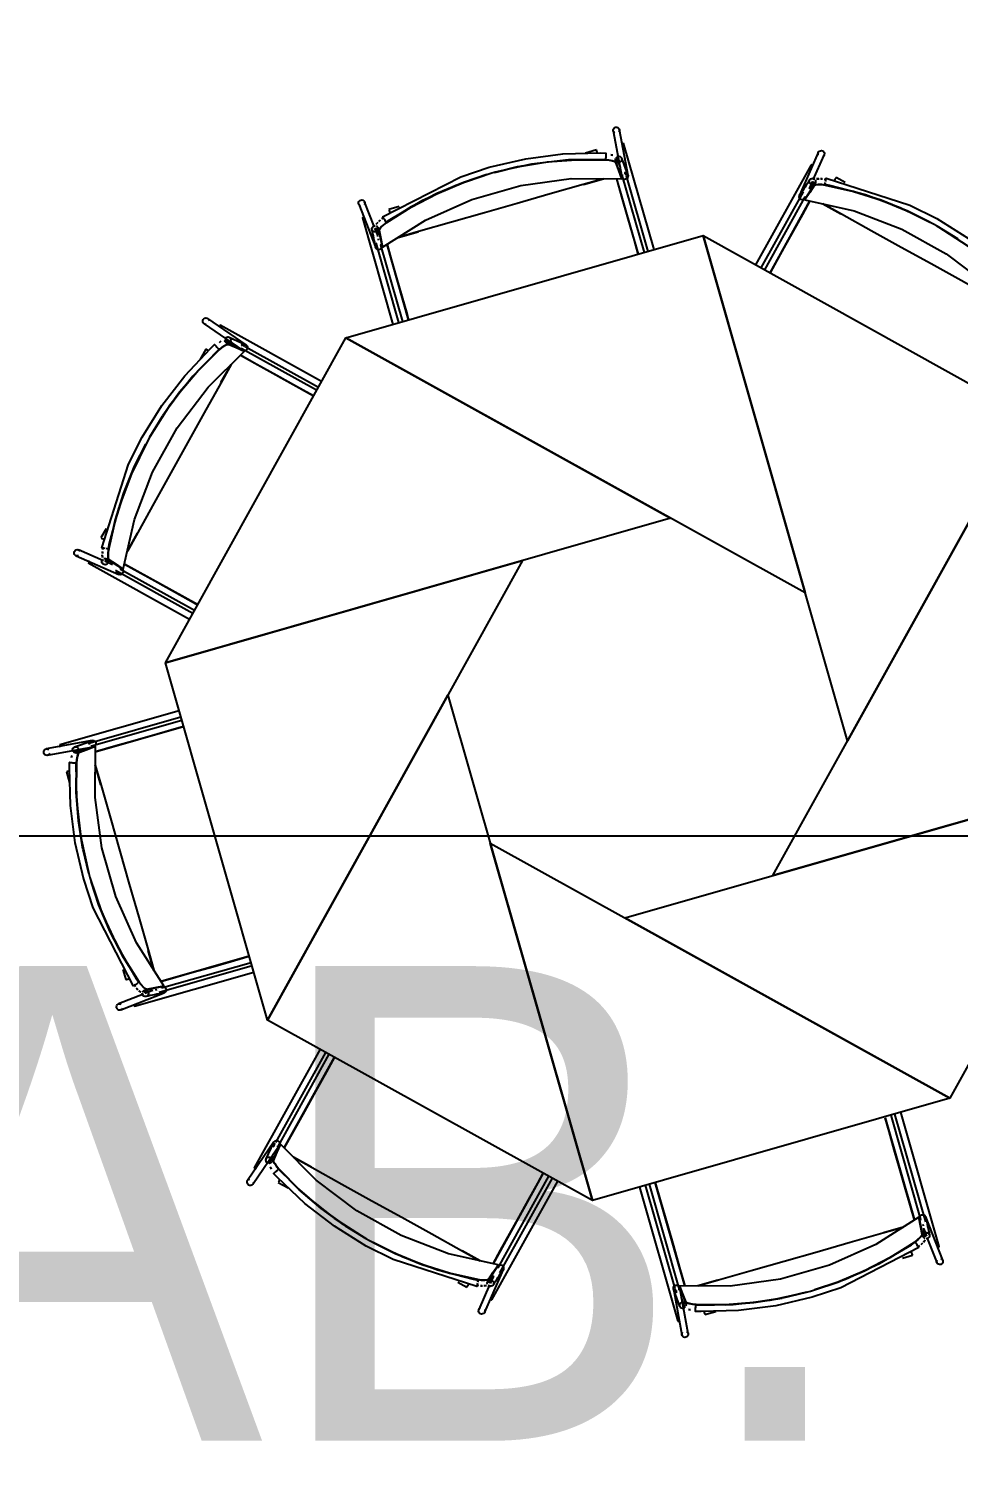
# Model space of a CAD drawing. Header units: metres. Extents: x 2.3 to 42.8, y 0.9 to 31.9.
# Drawn here: x 32.312 to 32.939, y 26.625 to 27.594 of the extents above; entities that cross this region are included whole.
import ezdxf

# ---------------------------------------------------------------- set-up
doc = ezdxf.new("R2010")
doc.units = ezdxf.units.M
for name, color, linetype in [('ARREDI', 9, 'Continuous'), ('PARETI_STRUTTURE', 7, 'Continuous'), ('PILASTRI_SETTI', 8, 'Continuous'), ('PORTE_SCALE', 2, 'Continuous'), ('WAYFINDING_RIQUADRI', 7, 'Continuous'), ('WAYFINDING_TESTI', 7, 'Continuous')]:
    doc.layers.add(name, color=color, linetype=linetype)

msp = doc.modelspace()

# ---------------------------------------------------------------- linework, layer by layer
at = {"layer": 'ARREDI'}
for points in [[(32.707, 27.52389), (32.7064, 27.52432), (32.70599, 27.52494), (32.70583, 27.52541), (32.70583, 27.52543), (32.7058, 27.52566), (32.70589, 27.52641), (32.70622, 27.52708)], [(32.70622, 27.52707), (32.70676, 27.52759), (32.70745, 27.52789), (32.7082, 27.52794), (32.70892, 27.52774), (32.70952, 27.5273), (32.70994, 27.52667), (32.71009, 27.5262), (32.71012, 27.52595), (32.71004, 27.52521), (32.7097, 27.52455)], [(32.71204, 27.51684), (32.7114, 27.51666)], [(32.71282, 27.51706), (32.71254, 27.51698), (32.71204, 27.51684)], [(32.71285, 27.51708), (32.71287, 27.51708)], [(32.70035, 27.50583), (32.68092, 27.50591), (32.66151, 27.50443), (32.64257, 27.50141)], [(32.6426, 27.50142), (32.66159, 27.50444), (32.68102, 27.50592), (32.70049, 27.50583)], [(32.6946, 27.51253), (32.69462, 27.5125)], [(32.6952, 27.51043), (32.69499, 27.51114), (32.69481, 27.51178), (32.69469, 27.51224), (32.69461, 27.5125)], [(32.70751, 27.50415), (32.7068, 27.50469), (32.70519, 27.50521), (32.70292, 27.50561), (32.70049, 27.50582)], [(32.7005, 27.50582), (32.70305, 27.5056), (32.70527, 27.5052), (32.70684, 27.50469), (32.70752, 27.50414)], [(32.70078, 27.50752), (32.70074, 27.50688), (32.70073, 27.50643), (32.70071, 27.50619)], [(32.70094, 27.51024), (32.70095, 27.51048), (32.70095, 27.51049), (32.70095, 27.51045), (32.70094, 27.51017), (32.7009, 27.50967), (32.70087, 27.509), (32.70083, 27.50825), (32.70079, 27.50752)], [(32.70431, 27.50927), (32.70555, 27.50905)], [(32.70561, 27.50905), (32.70432, 27.50928)], [(32.71118, 27.50508), (32.71064, 27.50456), (32.70994, 27.50424), (32.7092, 27.50419), (32.70848, 27.50438), (32.70789, 27.5048), (32.70789, 27.50481), (32.70748, 27.50541), (32.70743, 27.50555), (32.7073, 27.50612), (32.7074, 27.50685)], [(32.70784, 27.508), (32.70997, 27.50248), (32.71048, 27.50113)], [(32.70827, 27.50804), (32.70897, 27.50835), (32.7097, 27.50842), (32.71043, 27.50823), (32.71102, 27.50779), (32.71106, 27.50775), (32.71143, 27.5072), (32.71148, 27.50704), (32.71161, 27.50648), (32.71151, 27.50574), (32.71118, 27.50507)], [(32.8441, 27.50914), (32.84394, 27.50986), (32.84402, 27.51061), (32.8441, 27.51083), (32.8441, 27.51084), (32.84435, 27.51126), (32.8449, 27.51178), (32.84559, 27.51207), (32.84634, 27.51211), (32.84706, 27.51189), (32.84766, 27.51143), (32.84808, 27.5108)], [(32.84807, 27.51081), (32.84824, 27.51009), (32.84816, 27.50934), (32.84807, 27.50911), (32.84807, 27.5091), (32.84782, 27.50868), (32.84728, 27.50817)], [(32.55315, 27.46368), (32.5512, 27.46222), (32.54949, 27.46068), (32.5484, 27.45939), (32.54808, 27.45855), (32.54921, 27.45275), (32.55035, 27.44696), (32.5793, 27.46523), (32.61058, 27.47923), (32.64353, 27.48867), (32.67748, 27.49332), (32.71171, 27.4931), (32.70962, 27.49862), (32.70751, 27.50415)], [(32.55315, 27.46369), (32.56962, 27.47406), (32.5869, 27.48307), (32.60487, 27.49067), (32.62073, 27.49591)], [(32.62071, 27.4959), (32.60489, 27.49068), (32.58696, 27.48311), (32.56971, 27.47411), (32.55327, 27.46378)], [(32.62611, 27.49745), (32.642, 27.50131)], [(32.64196, 27.50129), (32.62612, 27.49745)], [(32.71199, 27.4961), (32.71171, 27.4931)], [(32.71171, 27.4931), (32.71199, 27.4961)], [(32.7132, 27.49694), (32.71395, 27.49699), (32.71467, 27.49678), (32.71528, 27.49634), (32.7157, 27.49573), (32.71584, 27.49526), (32.71584, 27.49524), (32.71587, 27.49501), (32.71578, 27.49426), (32.71545, 27.49359)], [(32.83933, 27.50258), (32.83934, 27.50257)], [(32.84009, 27.50216), (32.83964, 27.50241), (32.83938, 27.50255)], [(32.84067, 27.50184), (32.84009, 27.50216)], [(32.69928, 27.49317), (32.6855, 27.48923), (32.66338, 27.48291), (32.64118, 27.47656), (32.61896, 27.4702), (32.59675, 27.46385), (32.57464, 27.45754), (32.56086, 27.45359)], [(32.68587, 27.48933), (32.6993, 27.49317)], [(32.7227, 27.44229), (32.72009, 27.45143), (32.71588, 27.46614), (32.71169, 27.48084), (32.70818, 27.49311)], [(32.71546, 27.49359), (32.71492, 27.49308), (32.71422, 27.49277), (32.71347, 27.49273), (32.71275, 27.49292), (32.71215, 27.49337)], [(32.84884, 27.48881), (32.84642, 27.48915), (32.84413, 27.48927), (32.84244, 27.48913), (32.84163, 27.48877), (32.83833, 27.48386), (32.83504, 27.47896), (32.86842, 27.47142), (32.90044, 27.4592), (32.93041, 27.44256), (32.95772, 27.42183), (32.98176, 27.39749), (32.98419, 27.40288), (32.9866, 27.40828)], [(32.83794, 27.48632), (32.83886, 27.4877), (32.84127, 27.49125)], [(32.83826, 27.49051), (32.83808, 27.49123), (32.83816, 27.49196), (32.83841, 27.49249), (32.8385, 27.49263), (32.83898, 27.49309), (32.83903, 27.49312), (32.83971, 27.4934), (32.84046, 27.49342), (32.84116, 27.4932), (32.84176, 27.49274)], [(32.84217, 27.49211), (32.84235, 27.49139), (32.84227, 27.49065), (32.84202, 27.49013), (32.84194, 27.48999), (32.84141, 27.4895), (32.84073, 27.48922), (32.83998, 27.4892), (32.83927, 27.48942), (32.83867, 27.48988), (32.83826, 27.4905)], [(32.84161, 27.48877), (32.84239, 27.48913), (32.84404, 27.48927), (32.84631, 27.48918), (32.84883, 27.48881)], [(32.84459, 27.49311), (32.84295, 27.49297)], [(32.84298, 27.49296), (32.84466, 27.4931)], [(32.84685, 27.493), (32.84557, 27.49306)], [(32.8458, 27.49304), (32.84696, 27.49298)], [(32.84823, 27.4928), (32.8493, 27.49265)], [(32.84931, 27.49265), (32.84824, 27.4928)], [(32.84871, 27.48922), (32.84875, 27.48944), (32.84883, 27.4899), (32.84895, 27.49053)], [(32.84884, 27.48881), (32.86783, 27.48449), (32.88642, 27.47866), (32.90449, 27.47133), (32.91941, 27.46381)], [(32.9194, 27.46382), (32.90452, 27.4713), (32.8865, 27.47864), (32.86794, 27.48447), (32.84898, 27.48879)], [(32.84907, 27.49126), (32.84919, 27.49199), (32.8493, 27.49265)], [(32.84939, 27.49315), (32.84943, 27.49342), (32.84945, 27.49347), (32.84945, 27.49344)], [(32.85608, 27.49398), (32.85595, 27.49375), (32.85571, 27.49333), (32.8554, 27.49275), (32.85503, 27.49211)], [(32.53542, 27.47471), (32.53478, 27.4751), (32.53432, 27.47568), (32.53423, 27.4759), (32.53421, 27.47592), (32.53409, 27.47639), (32.53412, 27.47714), (32.53439, 27.47783), (32.53491, 27.47839), (32.53557, 27.47874), (32.53631, 27.47885), (32.53705, 27.47869)], [(32.53705, 27.4787), (32.53769, 27.47831), (32.53814, 27.47772), (32.53824, 27.4775), (32.53825, 27.47749), (32.53838, 27.47702), (32.53835, 27.47627), (32.53807, 27.47557)], [(32.83848, 27.47818), (32.83342, 27.46906), (32.82715, 27.45776), (32.82087, 27.44647), (32.81459, 27.43515), (32.81158, 27.42972)], [(32.83149, 27.48029), (32.83133, 27.48101), (32.83141, 27.48176), (32.83149, 27.48198), (32.83149, 27.482), (32.83174, 27.48241), (32.83229, 27.48293), (32.83298, 27.48322), (32.83373, 27.48326)], [(32.83521, 27.47983), (32.83467, 27.47931), (32.83398, 27.47904), (32.83323, 27.479), (32.8325, 27.47922), (32.83191, 27.47966), (32.83149, 27.48029)], [(32.83504, 27.47895), (32.83534, 27.48122)], [(32.84715, 27.47622), (32.85935, 27.46944)], [(32.97264, 27.40654), (32.96049, 27.41329), (32.94038, 27.42446), (32.9202, 27.43567), (32.89999, 27.44689), (32.8798, 27.4581), (32.85969, 27.46927), (32.84717, 27.47621)], [(32.53751, 27.46693), (32.53703, 27.46679), (32.53674, 27.46671), (32.53668, 27.4667), (32.53669, 27.4667)], [(32.53816, 27.46712), (32.53752, 27.46694)], [(32.5499, 27.46607), (32.55076, 27.46673)], [(32.55076, 27.46673), (32.5499, 27.46608)], [(32.55028, 27.46741), (32.55029, 27.46739)], [(32.552, 27.46497), (32.55158, 27.46557), (32.55115, 27.46618), (32.55076, 27.46672), (32.55047, 27.46714), (32.5503, 27.46736)], [(32.5546, 27.47246), (32.55467, 27.47221), (32.55481, 27.47174), (32.55499, 27.47111), (32.5552, 27.47039)], [(32.54447, 27.4574), (32.54383, 27.45779), (32.54337, 27.45838), (32.54316, 27.45892), (32.54313, 27.45907), (32.54315, 27.45974), (32.54316, 27.45979), (32.54344, 27.46047), (32.54395, 27.46101), (32.54462, 27.46136), (32.54537, 27.46146)], [(32.5461, 27.46131), (32.54674, 27.46092), (32.54719, 27.46033), (32.5474, 27.45979), (32.54743, 27.45964), (32.5474, 27.45892), (32.54713, 27.45824), (32.54661, 27.45769), (32.54594, 27.45735), (32.54519, 27.45725), (32.54447, 27.4574)], [(32.5471, 27.46371), (32.54604, 27.46245)], [(32.5472, 27.45422), (32.54688, 27.45584), (32.54606, 27.46007)], [(32.54607, 27.46247), (32.54715, 27.46375)], [(32.54783, 27.46437), (32.54886, 27.4653)], [(32.54877, 27.46524), (32.54783, 27.46438)], [(32.54806, 27.45855), (32.54837, 27.45935), (32.54942, 27.46063), (32.5511, 27.46214), (32.55314, 27.46369)], [(32.55276, 27.46388), (32.55262, 27.46408), (32.55236, 27.46445), (32.552, 27.46498)], [(32.56086, 27.45359), (32.57428, 27.45741)], [(32.93823, 27.4526), (32.92431, 27.46109)], [(32.92431, 27.46109), (32.93826, 27.45258)], [(32.54691, 27.44539), (32.54627, 27.44578), (32.54581, 27.44636), (32.54571, 27.44659), (32.5457, 27.4466), (32.54557, 27.44707), (32.5456, 27.44782), (32.54589, 27.44852), (32.54639, 27.44907)], [(32.54986, 27.4477), (32.54983, 27.44695), (32.54956, 27.44625), (32.54904, 27.4457), (32.54839, 27.44535), (32.54764, 27.44524), (32.5469, 27.44539)], [(32.54769, 27.45172), (32.54751, 27.45267)], [(32.55036, 27.44695), (32.54897, 27.44877)], [(32.55334, 27.44884), (32.5562, 27.43881), (32.55976, 27.42639), (32.56331, 27.41398), (32.56687, 27.40152), (32.56788, 27.39802)], [(32.42906, 27.39676), (32.42907, 27.39751), (32.42935, 27.39821), (32.42985, 27.39878), (32.4305, 27.39915), (32.43124, 27.39926), (32.43197, 27.39912), (32.4324, 27.39889), (32.43242, 27.39889), (32.43261, 27.39874), (32.43307, 27.39815), (32.43331, 27.39744)], [(32.43113, 27.39494), (32.43039, 27.39508), (32.42996, 27.39532), (32.42995, 27.39532), (32.42975, 27.39547), (32.42929, 27.39606), (32.42906, 27.39676)], [(32.44041, 27.39365), (32.44009, 27.39306)], [(32.44082, 27.39439), (32.44083, 27.3944), (32.4408, 27.39435), (32.44065, 27.3941), (32.4404, 27.39365)], [(32.36565, 27.2437), (32.3653, 27.24129), (32.36519, 27.23899), (32.36533, 27.2373), (32.36569, 27.23649), (32.37059, 27.23319), (32.37549, 27.2299), (32.38303, 27.26329), (32.39526, 27.2953), (32.4119, 27.32527), (32.43262, 27.35258), (32.45696, 27.37662), (32.45158, 27.37905), (32.44617, 27.38147)], [(32.43723, 27.38113), (32.43707, 27.3813), (32.43706, 27.38132), (32.43709, 27.38128), (32.43727, 27.38107), (32.4376, 27.3807), (32.43804, 27.3802), (32.43854, 27.37964), (32.43903, 27.3791)], [(32.44004, 27.37769), (32.44199, 27.37933), (32.44385, 27.38062), (32.44533, 27.38137), (32.44619, 27.38149)], [(32.44617, 27.38147), (32.4453, 27.38134), (32.4438, 27.38058), (32.44191, 27.37926), (32.44004, 27.37769)], [(32.44137, 27.38359), (32.4403, 27.38284)], [(32.4403, 27.38283), (32.44132, 27.38354)], [(32.44369, 27.38443), (32.4491, 27.38202), (32.45041, 27.38143)], [(32.44812, 27.38472), (32.4481, 27.38397), (32.44782, 27.38326), (32.44735, 27.38269), (32.4467, 27.38233), (32.44598, 27.3822), (32.44527, 27.38234), (32.44513, 27.3824), (32.44464, 27.38272), (32.44419, 27.3833), (32.44395, 27.38401)], [(32.44423, 27.38547), (32.44472, 27.38604), (32.44536, 27.38641), (32.44608, 27.38652), (32.44615, 27.38652), (32.4468, 27.38638), (32.44694, 27.38633), (32.44743, 27.38601), (32.44788, 27.38543), (32.44812, 27.38472)], [(32.4553, 27.38039), (32.4558, 27.38096), (32.45646, 27.38132), (32.45719, 27.38145), (32.45793, 27.38129), (32.45836, 27.38107), (32.45837, 27.38106), (32.45857, 27.38091), (32.45903, 27.38034), (32.45926, 27.37963)], [(32.45926, 27.37962), (32.45925, 27.37887), (32.45897, 27.37818), (32.45847, 27.37761), (32.45782, 27.37725), (32.45708, 27.37712)], [(32.43993, 27.37759), (32.42612, 27.36391), (32.41347, 27.34915), (32.40219, 27.33362)], [(32.40221, 27.33364), (32.41351, 27.3492), (32.4262, 27.36399), (32.44003, 27.37769)], [(32.43304, 27.37721), (32.43238, 27.37757), (32.43181, 27.37789), (32.43138, 27.37813), (32.43116, 27.37825)], [(32.43904, 27.3791), (32.43947, 27.37862), (32.43977, 27.37828), (32.43993, 27.37811)], [(32.50375, 27.34676), (32.49235, 27.35309), (32.47898, 27.36052), (32.46562, 27.36794), (32.45445, 27.37413)], [(32.45503, 27.37894), (32.45696, 27.37662)], [(32.45696, 27.37662), (32.45503, 27.37894)], [(32.44812, 27.36789), (32.44116, 27.35536), (32.43, 27.33525), (32.41879, 27.31506), (32.40756, 27.29485), (32.39636, 27.27467), (32.38519, 27.25454), (32.37823, 27.24203)], [(32.44136, 27.35569), (32.44813, 27.36789)], [(32.39336, 27.31917), (32.40187, 27.33313)], [(32.40185, 27.33309), (32.39336, 27.31918)], [(32.36564, 27.2437), (32.36996, 27.26269), (32.37579, 27.28129), (32.38313, 27.29936), (32.39064, 27.31427)], [(32.39064, 27.31426), (32.38315, 27.29939), (32.37582, 27.28136), (32.36998, 27.2628), (32.36566, 27.24384)], [(32.37823, 27.24202), (32.38501, 27.25421)], [(32.36047, 27.25094), (32.3607, 27.25081), (32.36112, 27.25058), (32.3617, 27.25026), (32.36234, 27.2499)], [(32.3613, 27.24425), (32.36103, 27.2443), (32.36099, 27.24431), (32.361, 27.24431)], [(32.3618, 27.24417), (32.36165, 27.2431)], [(32.36165, 27.24309), (32.3618, 27.24416)], [(32.36319, 27.24393), (32.36246, 27.24405), (32.3618, 27.24416)], [(32.36523, 27.24357), (32.36501, 27.24361), (32.36455, 27.2437), (32.36392, 27.24381)], [(32.36568, 27.23647), (32.36532, 27.23726), (32.36518, 27.2389), (32.36528, 27.24117), (32.36564, 27.2437)], [(32.34531, 27.23896), (32.34459, 27.2388), (32.34384, 27.23888), (32.34362, 27.23896), (32.3436, 27.23896), (32.34319, 27.23921), (32.34267, 27.23976), (32.34238, 27.24045), (32.34234, 27.2412), (32.34256, 27.24192), (32.34302, 27.24252), (32.34365, 27.24294)], [(32.34364, 27.24293), (32.34436, 27.24311), (32.34511, 27.24302), (32.34534, 27.24293), (32.34535, 27.24293), (32.34577, 27.24268), (32.34628, 27.24214)], [(32.35187, 27.23419), (32.35188, 27.23421)], [(32.35229, 27.23495), (32.35204, 27.2345), (32.3519, 27.23424)], [(32.35261, 27.23553), (32.3523, 27.23495)], [(32.36395, 27.23312), (32.36322, 27.23294), (32.36249, 27.23303), (32.36196, 27.23328), (32.36182, 27.23336), (32.36136, 27.23385), (32.36133, 27.23389), (32.36106, 27.23457), (32.36103, 27.23532), (32.36125, 27.23603), (32.36171, 27.23662)], [(32.36134, 27.23945), (32.36148, 27.2378)], [(32.36149, 27.23784), (32.36135, 27.23952)], [(32.36145, 27.24171), (32.3614, 27.24043)], [(32.36141, 27.24066), (32.36147, 27.24182)], [(32.36234, 27.23704), (32.36306, 27.23722), (32.3638, 27.23713), (32.36433, 27.23688), (32.36446, 27.2368), (32.36495, 27.23627), (32.36523, 27.23559), (32.36526, 27.23485), (32.36503, 27.23413), (32.36458, 27.23354), (32.36395, 27.23312)], [(32.36813, 27.2328), (32.36675, 27.23372), (32.3632, 27.23614)], [(32.37416, 27.22635), (32.37344, 27.22619), (32.37269, 27.22627), (32.37247, 27.22635), (32.37246, 27.22635), (32.37204, 27.2266), (32.37153, 27.22715), (32.37123, 27.22784), (32.37119, 27.22859)], [(32.3755, 27.2299), (32.37323, 27.2302)], [(32.37462, 27.23007), (32.37514, 27.22953), (32.37542, 27.22884), (32.37546, 27.22809), (32.37524, 27.22737), (32.37479, 27.22677), (32.37417, 27.22635)], [(32.37628, 27.23334), (32.38539, 27.22829), (32.39669, 27.22201), (32.40798, 27.21574), (32.4193, 27.20945), (32.42558, 27.20597)], [(32.41616, 27.12378), (32.41297, 27.12286), (32.3983, 27.11867), (32.38359, 27.11446), (32.3689, 27.11027), (32.35662, 27.10675)], [(32.32266, 27.1048), (32.32215, 27.10534), (32.32184, 27.10604), (32.3218, 27.10679), (32.32199, 27.10751), (32.32244, 27.10811), (32.32305, 27.10852), (32.32353, 27.10868), (32.32378, 27.1087), (32.32452, 27.10862), (32.32519, 27.10829)], [(32.33266, 27.11144), (32.33266, 27.11145)], [(32.33267, 27.1114), (32.33275, 27.11112), (32.33289, 27.11062)], [(32.33289, 27.11062), (32.33307, 27.10999)], [(32.34169, 27.10686), (32.34138, 27.10755), (32.34131, 27.10829), (32.34151, 27.10901), (32.34194, 27.10961), (32.34198, 27.10965), (32.34254, 27.11001), (32.34269, 27.11007), (32.34326, 27.11019), (32.34399, 27.11009), (32.34466, 27.10976)], [(32.34173, 27.10643), (32.34726, 27.10855), (32.3486, 27.10906)], [(32.34465, 27.10976), (32.34517, 27.10922), (32.34549, 27.10853), (32.34554, 27.10779), (32.34535, 27.10707), (32.34493, 27.10647), (32.34492, 27.10647), (32.34432, 27.10607), (32.34418, 27.10601), (32.34361, 27.10589), (32.34288, 27.10598)], [(32.38605, 26.95173), (32.38751, 26.94979), (32.38905, 26.94808), (32.39035, 26.94698), (32.39118, 26.94666), (32.39699, 26.94779), (32.40278, 26.94894), (32.3845, 26.97788), (32.3705, 27.00916), (32.36108, 27.04212), (32.35642, 27.07606), (32.35664, 27.1103), (32.35111, 27.1082), (32.34558, 27.10609)], [(32.3528, 27.11179), (32.35274, 27.11254), (32.35295, 27.11326), (32.35339, 27.11387), (32.35401, 27.11429), (32.35448, 27.11442), (32.35449, 27.11442), (32.35473, 27.11445), (32.35548, 27.11438), (32.35614, 27.11404)], [(32.35363, 27.11057), (32.35663, 27.11029)], [(32.35664, 27.11029), (32.35364, 27.11057)], [(32.35614, 27.11404), (32.35666, 27.1135), (32.35696, 27.1128), (32.35702, 27.11205), (32.35681, 27.11133), (32.35636, 27.11074)], [(32.32585, 27.10558), (32.32542, 27.10499), (32.32479, 27.10457), (32.32432, 27.10442), (32.32431, 27.10442), (32.32407, 27.10439), (32.32332, 27.10447), (32.32265, 27.1048)], [(32.33949, 27.09952), (32.33926, 27.09954), (32.33924, 27.09954), (32.33928, 27.09954), (32.33956, 27.09952), (32.34006, 27.09948), (32.34073, 27.09946), (32.34148, 27.09941), (32.34221, 27.09937)], [(32.34069, 27.1042), (32.34045, 27.1029)], [(32.34046, 27.1029), (32.34068, 27.10413)], [(32.34221, 27.09937), (32.34285, 27.09933), (32.34331, 27.09931), (32.34354, 27.0993)], [(32.34831, 27.04119), (32.34529, 27.06017), (32.34381, 27.0796), (32.3439, 27.09907)], [(32.3439, 27.09893), (32.34382, 27.0795), (32.3453, 27.0601), (32.34832, 27.04116)], [(32.34391, 27.09908), (32.34413, 27.10164), (32.34453, 27.10386), (32.34505, 27.10543), (32.34559, 27.10611)], [(32.34558, 27.10609), (32.34504, 27.10538), (32.34453, 27.10377), (32.34412, 27.10151), (32.34391, 27.09908)], [(32.3372, 27.09319), (32.33723, 27.0932)], [(32.3393, 27.09379), (32.33859, 27.09358), (32.33795, 27.0934), (32.33749, 27.09328), (32.33723, 27.09319)], [(32.36041, 27.08446), (32.35656, 27.09789)], [(32.35656, 27.09786), (32.3605, 27.08409), (32.36682, 27.06196), (32.37317, 27.03977), (32.37953, 27.01755), (32.38588, 26.99534), (32.3922, 26.97323), (32.39614, 26.95945)], [(32.35229, 27.02469), (32.34843, 27.04058)], [(32.34844, 27.04054), (32.35229, 27.02471)], [(32.38605, 26.95173), (32.37567, 26.9682), (32.36666, 26.98548), (32.35906, 27.00345), (32.35383, 27.01931)], [(32.35383, 27.0193), (32.35905, 27.00348), (32.36662, 26.98555), (32.37562, 26.9683), (32.38597, 26.95185)], [(32.39615, 26.95944), (32.39233, 26.97286)], [(32.4009, 26.95192), (32.41092, 26.95479), (32.42334, 26.95834), (32.43576, 26.9619), (32.44821, 26.96545), (32.46044, 26.96895)], [(32.37727, 26.95319), (32.37752, 26.95326), (32.378, 26.9534), (32.37862, 26.95358), (32.37934, 26.95377)], [(32.38233, 26.94886), (32.38234, 26.94888)], [(32.38476, 26.95058), (32.38416, 26.95016), (32.38355, 26.94973), (32.38301, 26.94934), (32.38259, 26.94905), (32.38236, 26.94889)], [(32.383, 26.94934), (32.38365, 26.94848)], [(32.38366, 26.94848), (32.38301, 26.94934)], [(32.38536, 26.94642), (32.38443, 26.94745)], [(32.3845, 26.94736), (32.38536, 26.94641)], [(32.38585, 26.95134), (32.38566, 26.95121), (32.38528, 26.95094), (32.38475, 26.95058)], [(32.38726, 26.94465), (32.38599, 26.94573)], [(32.38602, 26.94568), (32.38728, 26.94463)], [(32.39119, 26.94665), (32.39038, 26.94694), (32.3891, 26.94801), (32.38759, 26.94969), (32.38605, 26.95173)], [(32.39233, 26.94305), (32.39194, 26.94241), (32.39136, 26.94196), (32.39082, 26.94175), (32.39066, 26.94172), (32.39, 26.94173), (32.38994, 26.94175), (32.38926, 26.94202), (32.38872, 26.94254), (32.38837, 26.94321), (32.38827, 26.94396)], [(32.38843, 26.94468), (32.38882, 26.94532), (32.3894, 26.94578), (32.38994, 26.94599), (32.3901, 26.94602), (32.39082, 26.94599), (32.3915, 26.9457), (32.39204, 26.9452), (32.39239, 26.94453), (32.39248, 26.94378), (32.39233, 26.94306)], [(32.39551, 26.94578), (32.39389, 26.94546), (32.38967, 26.94464)], [(32.39801, 26.94627), (32.39707, 26.94609)], [(32.40434, 26.94549), (32.40395, 26.94485), (32.40337, 26.94439), (32.40315, 26.9443), (32.40313, 26.94428), (32.40266, 26.94416), (32.40191, 26.94419), (32.40122, 26.94448), (32.40066, 26.94498)], [(32.40278, 26.94894), (32.40096, 26.94755)], [(32.40204, 26.94845), (32.40279, 26.94842), (32.40347, 26.94814), (32.40404, 26.94763), (32.40438, 26.94697), (32.4045, 26.94622), (32.40434, 26.94549)], [(32.37503, 26.93401), (32.37464, 26.93337), (32.37405, 26.93291), (32.37383, 26.93281), (32.37382, 26.9328), (32.37334, 26.93267), (32.37259, 26.9327), (32.3719, 26.93298), (32.37134, 26.93349), (32.371, 26.93416), (32.37089, 26.9349), (32.37104, 26.93563)], [(32.37104, 26.93563), (32.37143, 26.93627), (32.37201, 26.93673), (32.37223, 26.93683), (32.37225, 26.93684), (32.37272, 26.93696), (32.37347, 26.93694), (32.37416, 26.93666)], [(32.38261, 26.93674), (32.3828, 26.9361)], [(32.3828, 26.9361), (32.38294, 26.9356), (32.38302, 26.93532), (32.38304, 26.93526), (32.38304, 26.93528)], [(32.51792, 26.90083), (32.51249, 26.89105), (32.50509, 26.87772), (32.49766, 26.86434), (32.49024, 26.85098), (32.48403, 26.83982)], [(32.90893, 26.7911), (32.90607, 26.80112), (32.90252, 26.81354), (32.89896, 26.82596), (32.8954, 26.83842), (32.89185, 26.85085), (32.8892, 26.8601)], [(32.61447, 26.75101), (32.61688, 26.75066), (32.61918, 26.75055), (32.62087, 26.75069), (32.62168, 26.75105), (32.62498, 26.75595), (32.62827, 26.76086), (32.59488, 26.7684), (32.56287, 26.78062), (32.5329, 26.79726), (32.50559, 26.81798), (32.48155, 26.84233), (32.47912, 26.83694), (32.4767, 26.83154)], [(32.47778, 26.84067), (32.47721, 26.84117), (32.47685, 26.84182), (32.47672, 26.84256), (32.47688, 26.84329), (32.4771, 26.84372), (32.47711, 26.84374), (32.47725, 26.84393), (32.47783, 26.84439), (32.47854, 26.84463)], [(32.47855, 26.84463), (32.4793, 26.84462), (32.47999, 26.84434), (32.48056, 26.84384), (32.48092, 26.84319), (32.48105, 26.84245)], [(32.47923, 26.8404), (32.48155, 26.84233)], [(32.48155, 26.84233), (32.47923, 26.8404)], [(32.4727, 26.8296), (32.47213, 26.83008), (32.47176, 26.83072), (32.47163, 26.83144), (32.47165, 26.83151), (32.47179, 26.83217), (32.47184, 26.8323), (32.47216, 26.83279), (32.47275, 26.83325), (32.47345, 26.83349)], [(32.47345, 26.83348), (32.4742, 26.83347), (32.47491, 26.83319), (32.47548, 26.83272), (32.47584, 26.83206), (32.47597, 26.83134), (32.47583, 26.83063), (32.47577, 26.83049), (32.47545, 26.83001), (32.47487, 26.82955), (32.47416, 26.82931)], [(32.47374, 26.82905), (32.47614, 26.83447), (32.47674, 26.83577)], [(32.47458, 26.82674), (32.47533, 26.82567)], [(32.48048, 26.8254), (32.47884, 26.82736), (32.47755, 26.82922), (32.4768, 26.83069), (32.47669, 26.83155)], [(32.4767, 26.83154), (32.47683, 26.83066), (32.47759, 26.82916), (32.47891, 26.82727), (32.48048, 26.8254)], [(32.50248, 26.82673), (32.49028, 26.8335)], [(32.49028, 26.83349), (32.50281, 26.82653), (32.52292, 26.81536), (32.54311, 26.80415), (32.56332, 26.79293), (32.5835, 26.78172), (32.60361, 26.77056), (32.61614, 26.7636)], [(32.46141, 26.81442), (32.46066, 26.81443), (32.45996, 26.81471), (32.45939, 26.81521), (32.45903, 26.81586), (32.45891, 26.8166), (32.45905, 26.81734), (32.45928, 26.81777), (32.45928, 26.81778), (32.45943, 26.81797), (32.46002, 26.81843), (32.46073, 26.81867)], [(32.46378, 26.82618), (32.46377, 26.8262), (32.46382, 26.82617), (32.46407, 26.82602), (32.46452, 26.82577)], [(32.46452, 26.82577), (32.46511, 26.82545)], [(32.47534, 26.82566), (32.47463, 26.82669)], [(32.47704, 26.82259), (32.47688, 26.82244), (32.47685, 26.82242), (32.47689, 26.82245), (32.4771, 26.82263), (32.47747, 26.82297), (32.47797, 26.82341), (32.47853, 26.82391), (32.47907, 26.8244)], [(32.47907, 26.8244), (32.47955, 26.82483), (32.47989, 26.82514), (32.48006, 26.82529)], [(32.48096, 26.8184), (32.4806, 26.81775), (32.48028, 26.81718), (32.48005, 26.81675), (32.47992, 26.81652)], [(32.52453, 26.78757), (32.50897, 26.79888), (32.49418, 26.81156), (32.48048, 26.82539)], [(32.48058, 26.82529), (32.49426, 26.81149), (32.50902, 26.79883), (32.52455, 26.78755)], [(32.62483, 26.76164), (32.62989, 26.77075), (32.63616, 26.78206), (32.64243, 26.79335), (32.64872, 26.80467), (32.655, 26.81597), (32.6587, 26.82265)], [(32.46323, 26.81649), (32.46309, 26.81576), (32.46285, 26.81533), (32.46285, 26.81531), (32.4627, 26.81512), (32.46211, 26.81466), (32.46141, 26.81442)], [(32.7342, 26.8164), (32.73798, 26.80316), (32.74218, 26.78849), (32.74639, 26.77379), (32.75059, 26.75909), (32.75409, 26.74681)], [(32.90913, 26.77626), (32.91107, 26.77771), (32.91278, 26.77926), (32.91388, 26.78055), (32.9142, 26.78138), (32.91306, 26.78719), (32.91192, 26.79298), (32.88297, 26.7747), (32.8517, 26.7607), (32.81874, 26.75127), (32.78479, 26.74662), (32.75056, 26.74684), (32.75265, 26.74131), (32.75477, 26.73578)], [(32.91192, 26.79298), (32.9133, 26.79116)], [(32.91241, 26.79224), (32.91244, 26.79299), (32.91272, 26.79368), (32.91323, 26.79424), (32.91388, 26.79459), (32.91463, 26.7947), (32.91537, 26.79454)], [(32.91458, 26.78821), (32.91476, 26.78727)], [(32.91536, 26.79455), (32.916, 26.79416), (32.91646, 26.79357), (32.91657, 26.79335), (32.91657, 26.79334), (32.9167, 26.79286), (32.91667, 26.79211), (32.91638, 26.79142), (32.91588, 26.79086)], [(32.539, 26.77873), (32.52504, 26.78723)], [(32.52508, 26.78721), (32.53899, 26.77874)], [(32.76299, 26.74676), (32.77677, 26.7507), (32.79889, 26.75702), (32.82109, 26.76337), (32.84331, 26.76973), (32.86552, 26.77608), (32.88763, 26.7824), (32.90141, 26.78634)], [(32.90141, 26.78635), (32.888, 26.78253)], [(32.91421, 26.78139), (32.9139, 26.78058), (32.91285, 26.77931), (32.91117, 26.77779), (32.90913, 26.77625)], [(32.91617, 26.77863), (32.91554, 26.77902), (32.91508, 26.7796), (32.91487, 26.78014), (32.91484, 26.7803), (32.91487, 26.78102), (32.91515, 26.7817), (32.91566, 26.78224), (32.91633, 26.78259), (32.91708, 26.78269), (32.9178, 26.78253)], [(32.91507, 26.78572), (32.91539, 26.78409), (32.91621, 26.77987)], [(32.9178, 26.78253), (32.91844, 26.78214), (32.9189, 26.78156), (32.91911, 26.78102), (32.91914, 26.78087), (32.91912, 26.7802), (32.91911, 26.78014), (32.91883, 26.77946), (32.91832, 26.77892), (32.91765, 26.77857), (32.9169, 26.77848)], [(32.61447, 26.751), (32.59548, 26.75532), (32.57688, 26.76116), (32.55881, 26.76849), (32.5439, 26.776)], [(32.54391, 26.776), (32.55879, 26.76851), (32.57681, 26.76118), (32.59537, 26.75535), (32.61433, 26.75103)], [(32.61615, 26.7636), (32.60396, 26.77038)], [(32.90913, 26.77625), (32.89265, 26.76587), (32.87538, 26.75686), (32.8574, 26.74926), (32.84154, 26.74403)], [(32.84156, 26.74403), (32.85738, 26.74926), (32.87531, 26.75683), (32.89256, 26.76583), (32.909, 26.77616)], [(32.90767, 26.76748), (32.9076, 26.76773), (32.90746, 26.7682), (32.90728, 26.76882), (32.90707, 26.76954)], [(32.90951, 26.77605), (32.90965, 26.77586), (32.90991, 26.77548), (32.91027, 26.77495)], [(32.91027, 26.77496), (32.91069, 26.77436), (32.91112, 26.77375), (32.91151, 26.77321), (32.9118, 26.7728), (32.91197, 26.77257)], [(32.91151, 26.7732), (32.91237, 26.77386)], [(32.91238, 26.77386), (32.91152, 26.77321)], [(32.91199, 26.77253), (32.91198, 26.77254)], [(32.91444, 26.77557), (32.91341, 26.77464)], [(32.9135, 26.7747), (32.91444, 26.77556)], [(32.9162, 26.77746), (32.91512, 26.77619)], [(32.91517, 26.77622), (32.91623, 26.77748)], [(32.92411, 26.77282), (32.92475, 26.773)], [(32.92476, 26.773), (32.92524, 26.77314), (32.92554, 26.77322), (32.92559, 26.77324), (32.92558, 26.77324)], [(32.62827, 26.76086), (32.62797, 26.7586)], [(32.6281, 26.75999), (32.62864, 26.7605), (32.62933, 26.76078), (32.63008, 26.76082), (32.63081, 26.7606), (32.6314, 26.76016), (32.63182, 26.75953)], [(32.63182, 26.75953), (32.63198, 26.75881), (32.6319, 26.75806), (32.63182, 26.75783), (32.63182, 26.75782), (32.63157, 26.7574), (32.63102, 26.75689), (32.63033, 26.7566), (32.62958, 26.75656)], [(32.92522, 26.76124), (32.92459, 26.76163), (32.92413, 26.76221), (32.92403, 26.76243), (32.92402, 26.76245), (32.92389, 26.76292), (32.92392, 26.76367), (32.9242, 26.76436)], [(32.92685, 26.76523), (32.92749, 26.76484), (32.92795, 26.76426), (32.92804, 26.76403), (32.92806, 26.76402), (32.92818, 26.76355), (32.92815, 26.7628), (32.92788, 26.7621), (32.92736, 26.76155), (32.9267, 26.7612), (32.92596, 26.76109), (32.92522, 26.76124)], [(32.6146, 26.75059), (32.61456, 26.75037), (32.61447, 26.74991), (32.61436, 26.74929)], [(32.6217, 26.75104), (32.62092, 26.75068), (32.61927, 26.75054), (32.617, 26.75064), (32.61447, 26.751)], [(32.62114, 26.74771), (32.62095, 26.74843), (32.62104, 26.74916), (32.62129, 26.74969), (32.62137, 26.74983), (32.6219, 26.75032), (32.62258, 26.75059), (32.62333, 26.75062), (32.62404, 26.7504), (32.62464, 26.74994), (32.62505, 26.74932)], [(32.62505, 26.74931), (32.62523, 26.74859), (32.62514, 26.74785), (32.62489, 26.74732), (32.62481, 26.74719), (32.62432, 26.74673), (32.62428, 26.7467), (32.6236, 26.74642), (32.62285, 26.74639), (32.62214, 26.74662), (32.62155, 26.74707)], [(32.62537, 26.75349), (32.62445, 26.75212), (32.62203, 26.74856)], [(32.7764, 26.75061), (32.76297, 26.74676)], [(32.60723, 26.74583), (32.60736, 26.74607), (32.60759, 26.74648), (32.60791, 26.74707), (32.60827, 26.74771)], [(32.61392, 26.74667), (32.61387, 26.74639), (32.61386, 26.74635), (32.61386, 26.74638)], [(32.614, 26.74716), (32.61507, 26.74701)], [(32.61424, 26.74856), (32.61412, 26.74782), (32.61401, 26.74717)], [(32.61508, 26.74702), (32.61401, 26.74717)], [(32.61751, 26.74678), (32.61635, 26.74683)], [(32.61646, 26.74682), (32.61774, 26.74676)], [(32.62033, 26.74686), (32.61865, 26.74672)], [(32.61872, 26.74671), (32.62037, 26.74685)], [(32.74907, 26.743), (32.74832, 26.74294), (32.7476, 26.74315), (32.74699, 26.7436), (32.74657, 26.74421), (32.74643, 26.74468), (32.74643, 26.74469), (32.7464, 26.74493), (32.74649, 26.74568), (32.74682, 26.74635)], [(32.74681, 26.74634), (32.74736, 26.74686), (32.74805, 26.74716), (32.7488, 26.7472), (32.74952, 26.74701), (32.75012, 26.74657)], [(32.75056, 26.74684), (32.75029, 26.74384)], [(32.75029, 26.74383), (32.75056, 26.74683)], [(32.83616, 26.74249), (32.82027, 26.73863)], [(32.82032, 26.73864), (32.83615, 26.74249)], [(32.61524, 26.72901), (32.61507, 26.72973), (32.61515, 26.73048), (32.61524, 26.7307), (32.61524, 26.73071), (32.61549, 26.73113), (32.61603, 26.73165)], [(32.61921, 26.73068), (32.61937, 26.72996), (32.61929, 26.72921), (32.61921, 26.72898), (32.61921, 26.72897), (32.61896, 26.72855), (32.61841, 26.72804), (32.61772, 26.72775), (32.61697, 26.72772), (32.61625, 26.72793), (32.61565, 26.72839), (32.61523, 26.72901)], [(32.62264, 26.73798), (32.62322, 26.73766)], [(32.62322, 26.73765), (32.62367, 26.7374), (32.62393, 26.73727)], [(32.62398, 26.73724), (32.62396, 26.73725)], [(32.754, 26.73189), (32.75331, 26.73158), (32.75257, 26.73151), (32.75185, 26.73171), (32.75125, 26.73214), (32.75121, 26.73218), (32.75085, 26.73274), (32.75079, 26.73289), (32.75067, 26.73346), (32.75076, 26.7342), (32.7511, 26.73486)], [(32.7511, 26.73486), (32.75164, 26.73537), (32.75233, 26.73569), (32.75307, 26.73575), (32.75379, 26.73555), (32.75439, 26.73514), (32.75439, 26.73512), (32.75479, 26.73452), (32.75485, 26.73439), (32.75497, 26.73382), (32.75487, 26.73308)], [(32.75443, 26.73193), (32.75231, 26.73746), (32.75179, 26.73881)], [(32.76177, 26.73411), (32.75922, 26.73433), (32.757, 26.73474), (32.75543, 26.73525), (32.75475, 26.73579)], [(32.75477, 26.73578), (32.75547, 26.73524), (32.75709, 26.73473), (32.75935, 26.73432), (32.76178, 26.73412)], [(32.75666, 26.73089), (32.75795, 26.73065)], [(32.75796, 26.73066), (32.75672, 26.73089)], [(32.76133, 26.7297), (32.76132, 26.72946), (32.76132, 26.72945), (32.76132, 26.72949), (32.76133, 26.72977), (32.76137, 26.73027), (32.7614, 26.73093), (32.76144, 26.73168), (32.76149, 26.73242)], [(32.76149, 26.73241), (32.76153, 26.73305), (32.76154, 26.73351), (32.76156, 26.73375)], [(32.81967, 26.73851), (32.80068, 26.7355), (32.78125, 26.73401), (32.76178, 26.73411)], [(32.76192, 26.7341), (32.78135, 26.73402), (32.80076, 26.73551), (32.8197, 26.73852)], [(32.74942, 26.72286), (32.7494, 26.72286)], [(32.74945, 26.72287), (32.74973, 26.72295), (32.75023, 26.72309)], [(32.75023, 26.72309), (32.75087, 26.72327)], [(32.76707, 26.7295), (32.76728, 26.72879), (32.76746, 26.72816), (32.76758, 26.7277), (32.76766, 26.72743)], [(32.76767, 26.7274), (32.76765, 26.72743)], [(32.75605, 26.71286), (32.75551, 26.71235), (32.75482, 26.71204), (32.75407, 26.712), (32.75335, 26.71219), (32.75275, 26.71264), (32.75233, 26.71326), (32.75218, 26.71374), (32.75215, 26.71399), (32.75224, 26.71472), (32.75257, 26.71539)], [(32.75527, 26.71605), (32.75587, 26.71562), (32.75629, 26.71499), (32.75644, 26.71452), (32.75644, 26.71451), (32.75647, 26.71427), (32.75638, 26.71352), (32.75605, 26.71285)]]:
    msp.add_lwpolyline(points, dxfattribs=at)
for points in [[(32.52549, 27.38589), (32.76641, 27.45479), (32.8353, 27.21388)], [(32.76641, 27.45479), (32.98548, 27.33316), (32.86384, 27.11409)], [(32.40385, 27.16683), (32.52549, 27.3859), (32.74456, 27.26426)], [(32.98547, 27.33315), (33.05437, 27.09223), (32.81345, 27.02334)], [(32.47275, 26.92592), (32.40385, 27.16683), (32.64477, 27.23572)], [(32.69181, 26.80427), (32.47274, 26.92591), (32.59438, 27.14498)], [(33.05437, 27.09224), (32.93273, 26.87317), (32.71366, 26.99481)], [(32.93273, 26.87318), (32.69181, 26.80427), (32.62292, 27.04519)]]:
    msp.add_lwpolyline(points, close=True, dxfattribs=at)
at = {"layer": 'PARETI_STRUTTURE'}
for points in [[(32.70583, 27.52542), (32.71159, 27.49446)], [(32.71584, 27.49525), (32.71009, 27.52621)], [(32.73338, 27.44535), (32.71287, 27.51708)], [(32.62221, 27.50086), (32.64684, 27.5066), (32.67192, 27.50985), (32.69718, 27.5106), (32.70095, 27.51049)], [(32.70071, 27.50617), (32.6756, 27.50578), (32.65068, 27.50288), (32.62618, 27.49747), (32.6234, 27.4967)], [(32.6946, 27.51253), (32.68726, 27.51044)], [(32.71136, 27.49453), (32.71132, 27.49465), (32.71128, 27.49478), (32.71123, 27.4949), (32.71118, 27.49503), (32.71114, 27.49514), (32.7111, 27.49526), (32.71106, 27.49539), (32.71102, 27.49551), (32.71096, 27.49564), (32.71092, 27.49576), (32.71088, 27.49589), (32.71084, 27.49601), (32.7108, 27.49614), (32.71075, 27.49626), (32.7107, 27.49637), (32.71066, 27.4965), (32.71061, 27.49662), (32.71057, 27.49675), (32.71053, 27.49687), (32.71048, 27.497), (32.71043, 27.49712), (32.71039, 27.49725), (32.71035, 27.49737), (32.71031, 27.49748), (32.71027, 27.49761), (32.71021, 27.49773), (32.71017, 27.49786), (32.71013, 27.49798), (32.71009, 27.49811), (32.71005, 27.49823), (32.70999, 27.49836), (32.70995, 27.49848), (32.70991, 27.49861), (32.70986, 27.49872), (32.70982, 27.49884), (32.70978, 27.49897), (32.70973, 27.49909), (32.70968, 27.49922), (32.70964, 27.49934), (32.7096, 27.49947), (32.70956, 27.49959), (32.70952, 27.49972), (32.70946, 27.49983), (32.70942, 27.49996), (32.70938, 27.50008), (32.70934, 27.50021), (32.7093, 27.50033), (32.70924, 27.50046), (32.7092, 27.50058), (32.70916, 27.50071), (32.70911, 27.50083), (32.70907, 27.50094), (32.70903, 27.50107), (32.70898, 27.50119), (32.70893, 27.50132), (32.70889, 27.50144), (32.70885, 27.50157), (32.70881, 27.50169), (32.70877, 27.50182), (32.70871, 27.50194), (32.70867, 27.50207), (32.70863, 27.50218), (32.70859, 27.5023), (32.70855, 27.50243), (32.70849, 27.50255), (32.70845, 27.50268), (32.70841, 27.5028), (32.70836, 27.50293), (32.70832, 27.50305), (32.70828, 27.50318), (32.70823, 27.50329), (32.70818, 27.50341), (32.70814, 27.50354), (32.7081, 27.50366), (32.70806, 27.50379), (32.708, 27.50391), (32.70796, 27.50404), (32.70792, 27.50416), (32.70788, 27.50429), (32.70784, 27.5044), (32.7078, 27.50453), (32.70774, 27.50465), (32.7077, 27.50478), (32.70766, 27.5049), (32.70761, 27.50503), (32.70757, 27.50515), (32.70753, 27.50528), (32.70748, 27.5054), (32.70743, 27.50553), (32.70742, 27.50555)], [(32.71148, 27.50705), (32.71544, 27.49598)], [(32.8441, 27.51084), (32.83149, 27.48199)], [(32.84077, 27.4924), (32.84808, 27.5091)], [(32.55028, 27.46741), (32.603, 27.49453), (32.62221, 27.50086)], [(32.6234, 27.4967), (32.59968, 27.4886), (32.57687, 27.47817), (32.55525, 27.46551), (32.55278, 27.46387)], [(32.70983, 27.50297), (32.70945, 27.50429)], [(32.72684, 27.44348), (32.71194, 27.49559)], [(32.71381, 27.49804), (32.71462, 27.49522)], [(32.83933, 27.50258), (32.80186, 27.43511)], [(32.70814, 27.49312), (32.72268, 27.44229)], [(32.71468, 27.495), (32.72922, 27.44416)], [(32.84203, 27.49012), (32.83569, 27.48027)], [(32.83844, 27.48706), (32.84037, 27.49149)], [(32.83976, 27.48935), (32.83885, 27.48769)], [(32.92186, 27.46248), (32.89936, 27.47353), (32.87586, 27.48227), (32.85163, 27.4886), (32.84871, 27.4892)], [(32.84945, 27.49347), (32.90591, 27.47537), (32.92396, 27.46626)], [(32.86233, 27.49055), (32.85609, 27.49401)], [(32.5449, 27.46052), (32.53825, 27.47749)], [(32.80565, 27.433), (32.83411, 27.48425)], [(32.83508, 27.48091), (32.80782, 27.4318)], [(32.8116, 27.4297), (32.83851, 27.47817)], [(32.83546, 27.48026), (32.83589, 27.48124)], [(32.53422, 27.47591), (32.5457, 27.44659)], [(32.53668, 27.4667), (32.5572, 27.39496)], [(32.56145, 27.47445), (32.55459, 27.4725)], [(32.54703, 27.45509), (32.54518, 27.4598)], [(32.54635, 27.45764), (32.54686, 27.45584)], [(32.5474, 27.45979), (32.54989, 27.44835)], [(32.98323, 27.41451), (32.96518, 27.43199), (32.94552, 27.44755), (32.92438, 27.46106), (32.92186, 27.46248)], [(32.92397, 27.46626), (32.94544, 27.4529), (32.96547, 27.43747), (32.98386, 27.42014), (32.98645, 27.41739)], [(32.56136, 27.39616), (32.54596, 27.45003)], [(32.549, 27.44837), (32.56374, 27.39683)], [(32.54974, 27.44818), (32.54935, 27.44918)], [(32.5679, 27.39803), (32.55336, 27.44886)], [(32.45836, 27.38107), (32.43241, 27.39889)], [(32.42995, 27.39532), (32.45592, 27.37749)], [(32.50915, 27.35647), (32.44083, 27.3944)], [(32.38819, 27.31883), (32.40155, 27.3403), (32.41698, 27.36033), (32.43431, 27.37872), (32.43706, 27.38132)], [(32.45571, 27.37739), (32.45559, 27.37744), (32.45547, 27.3775), (32.45535, 27.37755), (32.45524, 27.37761), (32.45511, 27.37767), (32.455, 27.37772), (32.45488, 27.37778), (32.45477, 27.37783), (32.45464, 27.37789), (32.45453, 27.37794), (32.4544, 27.378), (32.45429, 27.37805), (32.45417, 27.37811), (32.45404, 27.37818), (32.45393, 27.37824), (32.45381, 27.37829), (32.4537, 27.37835), (32.45357, 27.3784), (32.45346, 27.37846), (32.45334, 27.37851), (32.45322, 27.37857), (32.4531, 27.37862), (32.45299, 27.37868), (32.45286, 27.37874), (32.45275, 27.37879), (32.45263, 27.37885), (32.45252, 27.3789), (32.45239, 27.37896), (32.45227, 27.37901), (32.45215, 27.37907), (32.45203, 27.37912), (32.45192, 27.37918), (32.45179, 27.37924), (32.45168, 27.37929), (32.45156, 27.37935), (32.45145, 27.3794), (32.45132, 27.37947), (32.45121, 27.37953), (32.45109, 27.37958), (32.45097, 27.37964), (32.45085, 27.37969), (32.45072, 27.37975), (32.45061, 27.3798), (32.45049, 27.37986), (32.45038, 27.37992), (32.45025, 27.37997), (32.45014, 27.38003), (32.45002, 27.38008), (32.4499, 27.38014), (32.44978, 27.38019), (32.44967, 27.38025), (32.44954, 27.3803), (32.44943, 27.38036), (32.44931, 27.38042), (32.44918, 27.38047), (32.44907, 27.38053), (32.44895, 27.38058), (32.44884, 27.38064), (32.44871, 27.38069), (32.4486, 27.38075), (32.44847, 27.38082), (32.44836, 27.38087), (32.44824, 27.38093), (32.44813, 27.38099), (32.448, 27.38104), (32.44789, 27.3811), (32.44777, 27.38115), (32.44765, 27.38121), (32.44753, 27.38126), (32.4474, 27.38132), (32.44729, 27.38137), (32.44717, 27.38143), (32.44706, 27.38149), (32.44693, 27.38154), (32.44682, 27.3816), (32.4467, 27.38165), (32.44659, 27.38171), (32.44646, 27.38176), (32.44635, 27.38182), (32.44622, 27.38187), (32.44611, 27.38193), (32.44599, 27.38199), (32.44588, 27.38204), (32.44575, 27.3821), (32.44563, 27.38217), (32.44552, 27.38222), (32.44539, 27.38228), (32.44528, 27.38233), (32.44515, 27.38239), (32.44513, 27.3824)], [(32.44694, 27.38633), (32.45756, 27.3813)], [(32.4491, 27.38203), (32.44746, 27.38294)], [(32.45496, 27.3816), (32.45753, 27.38017)], [(32.45772, 27.38006), (32.50704, 27.35268)], [(32.43994, 27.37809), (32.42246, 27.36005), (32.4069, 27.34038), (32.39339, 27.31924), (32.39197, 27.31673)], [(32.43113, 27.37827), (32.42742, 27.37159)], [(32.45443, 27.37411), (32.50374, 27.34673)], [(32.50584, 27.35052), (32.45536, 27.37855)], [(32.36098, 27.24431), (32.37908, 27.30077), (32.38819, 27.31882)], [(32.39197, 27.31673), (32.38092, 27.29423), (32.37218, 27.27073), (32.36583, 27.24649), (32.36525, 27.24357)], [(32.3639, 27.25719), (32.36044, 27.25095)], [(32.34361, 27.23896), (32.37246, 27.22635)], [(32.36205, 27.23563), (32.34535, 27.24294)], [(32.35187, 27.23419), (32.42019, 27.19626)], [(32.36739, 27.2333), (32.36296, 27.23523)], [(32.36433, 27.23689), (32.37418, 27.23056)], [(32.3651, 27.23463), (32.36676, 27.23371)], [(32.4223, 27.20004), (32.37021, 27.22896)], [(32.3742, 27.23032), (32.37321, 27.23076)], [(32.37354, 27.22994), (32.4235, 27.20221)], [(32.4256, 27.20599), (32.37628, 27.23337)], [(32.41311, 27.13446), (32.33265, 27.11145)], [(32.41498, 27.12792), (32.35414, 27.11052)], [(32.35474, 27.11326), (32.41429, 27.13029)], [(32.35661, 27.10672), (32.41617, 27.12375)], [(32.35448, 27.11443), (32.32352, 27.10868)], [(32.32432, 27.10442), (32.35527, 27.11017)], [(32.34268, 27.11007), (32.35375, 27.11403)], [(32.35521, 27.10995), (32.35508, 27.10991), (32.35496, 27.10987), (32.35483, 27.10981), (32.35471, 27.10977), (32.3546, 27.10973), (32.35447, 27.10969), (32.35435, 27.10964), (32.35422, 27.1096), (32.3541, 27.10955), (32.35397, 27.10951), (32.35385, 27.10946), (32.35372, 27.10942), (32.3536, 27.10938), (32.35347, 27.10934), (32.35336, 27.10928), (32.35324, 27.10924), (32.35311, 27.1092), (32.35299, 27.10916), (32.35286, 27.10912), (32.35274, 27.10906), (32.35261, 27.10902), (32.35249, 27.10898), (32.35236, 27.10894), (32.35225, 27.10889), (32.35212, 27.10885), (32.352, 27.1088), (32.35187, 27.10876), (32.35175, 27.10871), (32.35162, 27.10867), (32.3515, 27.10863), (32.35137, 27.10857), (32.35125, 27.10853), (32.35112, 27.10849), (32.35101, 27.10845), (32.35089, 27.10841), (32.35076, 27.10837), (32.35064, 27.10831), (32.35051, 27.10827), (32.35039, 27.10823), (32.35026, 27.10819), (32.35014, 27.10814), (32.35001, 27.1081), (32.3499, 27.10805), (32.34978, 27.10801), (32.34965, 27.10796), (32.34953, 27.10792), (32.3494, 27.10788), (32.34928, 27.10782), (32.34915, 27.10778), (32.34903, 27.10774), (32.3489, 27.1077), (32.34879, 27.10766), (32.34867, 27.10762), (32.34854, 27.10756), (32.34842, 27.10752), (32.34829, 27.10748), (32.34817, 27.10744), (32.34804, 27.10739), (32.34792, 27.10734), (32.34779, 27.1073), (32.34767, 27.10726), (32.34755, 27.10721), (32.34743, 27.10717), (32.3473, 27.10713), (32.34718, 27.10707), (32.34705, 27.10703), (32.34693, 27.10699), (32.3468, 27.10695), (32.34668, 27.10691), (32.34655, 27.10687), (32.34644, 27.10681), (32.34632, 27.10677), (32.34619, 27.10673), (32.34607, 27.10669), (32.34594, 27.10664), (32.34582, 27.10659), (32.34569, 27.10655), (32.34557, 27.10651), (32.34544, 27.10646), (32.34532, 27.10642), (32.34521, 27.10638), (32.34508, 27.10632), (32.34496, 27.10628), (32.34483, 27.10624), (32.34471, 27.1062), (32.34458, 27.10616), (32.34446, 27.1061), (32.34433, 27.10606), (32.34421, 27.10602), (32.34418, 27.10601)], [(32.34644, 27.10832), (32.34545, 27.10804)], [(32.3517, 27.1124), (32.35451, 27.1132)], [(32.34887, 27.02079), (32.34313, 27.04542), (32.33988, 27.0705), (32.33913, 27.09577), (32.33924, 27.09953)], [(32.34356, 27.09929), (32.34395, 27.07418), (32.34686, 27.04927), (32.35226, 27.02477), (32.35304, 27.02199)], [(32.3372, 27.09319), (32.3393, 27.08584)], [(32.38233, 26.94887), (32.3552, 27.00159), (32.34887, 27.0208)], [(32.35303, 27.02199), (32.36113, 26.99826), (32.37156, 26.97546), (32.38423, 26.95383), (32.38587, 26.95136)], [(32.4623, 26.96244), (32.3997, 26.94454)], [(32.46043, 26.96898), (32.40087, 26.95195)], [(32.40136, 26.94759), (32.46163, 26.96482)], [(32.37528, 26.96004), (32.37724, 26.95317)], [(32.38304, 26.93527), (32.4635, 26.95828)], [(32.38921, 26.94348), (32.37224, 26.93683)], [(32.37382, 26.9328), (32.40314, 26.94429)], [(32.38994, 26.94599), (32.40139, 26.94847)], [(32.39464, 26.94561), (32.38997, 26.94378)], [(32.39286, 26.94515), (32.39389, 26.94545)], [(32.40156, 26.94832), (32.40056, 26.94793)], [(32.50821, 26.90622), (32.46378, 26.82619)], [(32.47832, 26.84347), (32.51199, 26.90413)], [(32.51416, 26.90292), (32.47963, 26.84072)], [(32.48406, 26.83979), (32.51795, 26.90082)], [(32.88917, 26.8601), (32.9089, 26.79108)], [(32.91327, 26.79156), (32.89317, 26.86186)], [(32.89555, 26.86254), (32.91632, 26.7899)], [(32.92559, 26.77324), (32.89971, 26.86372)], [(32.4771, 26.84373), (32.45928, 26.81777)], [(32.46285, 26.81532), (32.48068, 26.84128)], [(32.47184, 26.8323), (32.47687, 26.84293)], [(32.48078, 26.84107), (32.48073, 26.84095), (32.48067, 26.84084), (32.48062, 26.84071), (32.48056, 26.8406), (32.4805, 26.84048), (32.48045, 26.84037), (32.48039, 26.84024), (32.48034, 26.84013), (32.48028, 26.84001), (32.48023, 26.83989), (32.48017, 26.83977), (32.48012, 26.83966), (32.48005, 26.83953), (32.47999, 26.83941), (32.47994, 26.8393), (32.47988, 26.83917), (32.47982, 26.83906), (32.47977, 26.83894), (32.47971, 26.83882), (32.47966, 26.8387), (32.4796, 26.83859), (32.47955, 26.83846), (32.47949, 26.83835), (32.47944, 26.83823), (32.47938, 26.83812), (32.47932, 26.83799), (32.47927, 26.83788), (32.47921, 26.83776), (32.47916, 26.83764), (32.4791, 26.83752), (32.47905, 26.83739), (32.47899, 26.83728), (32.47894, 26.83716), (32.47888, 26.83705), (32.47882, 26.83692), (32.47877, 26.83681), (32.4787, 26.83669), (32.47864, 26.83657), (32.47859, 26.83645), (32.47853, 26.83634), (32.47848, 26.83621), (32.47842, 26.83609), (32.47837, 26.83598), (32.47831, 26.83585), (32.47825, 26.83574), (32.4782, 26.83562), (32.47814, 26.83551), (32.47809, 26.83538), (32.47803, 26.83527), (32.47798, 26.83514), (32.47792, 26.83503), (32.47787, 26.83491), (32.47781, 26.8348), (32.47775, 26.83467), (32.4777, 26.83456), (32.47764, 26.83444), (32.47759, 26.83431), (32.47753, 26.8342), (32.47748, 26.83407), (32.47742, 26.83396), (32.47735, 26.83384), (32.4773, 26.83373), (32.47724, 26.8336), (32.47719, 26.83349), (32.47713, 26.83337), (32.47707, 26.83326), (32.47702, 26.83313), (32.47696, 26.83302), (32.47691, 26.83289), (32.47685, 26.83277), (32.4768, 26.83266), (32.47674, 26.83253), (32.47669, 26.83242), (32.47663, 26.8323), (32.47657, 26.83219), (32.47652, 26.83206), (32.47646, 26.83195), (32.47641, 26.83182), (32.47635, 26.83171), (32.4763, 26.83159), (32.47624, 26.83148), (32.47619, 26.83135), (32.47613, 26.83124), (32.47607, 26.83112), (32.476, 26.83099), (32.47595, 26.83088), (32.47589, 26.83076), (32.47584, 26.83064), (32.47578, 26.83052), (32.47577, 26.83049)], [(32.47657, 26.84032), (32.478, 26.84289)], [(32.47614, 26.83446), (32.47523, 26.83282)], [(32.53934, 26.77355), (32.51787, 26.78691), (32.49784, 26.80234), (32.47945, 26.81968), (32.47685, 26.82243)], [(32.48008, 26.82531), (32.49812, 26.80782), (32.51779, 26.79227), (32.53893, 26.77875), (32.54144, 26.77733)], [(32.62398, 26.73724), (32.66841, 26.81726)], [(32.65868, 26.82267), (32.62479, 26.76164)], [(32.62823, 26.7589), (32.66246, 26.82057)], [(32.66463, 26.81937), (32.6292, 26.75558)], [(32.4799, 26.81649), (32.48658, 26.81278)], [(32.72353, 26.81334), (32.7494, 26.72286)], [(32.74759, 26.74494), (32.72769, 26.81454)], [(32.73007, 26.81521), (32.75033, 26.74434)], [(32.75413, 26.74681), (32.73423, 26.8164)], [(32.91487, 26.78014), (32.91238, 26.79159)], [(32.91254, 26.79176), (32.91293, 26.79076)], [(32.92805, 26.76402), (32.91657, 26.79334)], [(32.91525, 26.78484), (32.91709, 26.78013)], [(32.91592, 26.78229), (32.91541, 26.78409)], [(32.91737, 26.77941), (32.92403, 26.76244)], [(32.61386, 26.74635), (32.5574, 26.76445), (32.53935, 26.77356)], [(32.54144, 26.77734), (32.56394, 26.76628), (32.58744, 26.75755), (32.61168, 26.7512), (32.6146, 26.75062)], [(32.83887, 26.74323), (32.86259, 26.75133), (32.8854, 26.76176), (32.90702, 26.77443), (32.9095, 26.77607)], [(32.91199, 26.77253), (32.85927, 26.7454), (32.84006, 26.73907)], [(32.62128, 26.7497), (32.62762, 26.75954)], [(32.62785, 26.75956), (32.62742, 26.75857)], [(32.90082, 26.76548), (32.90768, 26.76744)], [(32.60098, 26.74926), (32.60722, 26.7458)], [(32.61921, 26.72897), (32.63182, 26.75782)], [(32.62487, 26.75275), (32.62294, 26.74832)], [(32.62355, 26.75047), (32.62446, 26.75212)], [(32.62254, 26.74741), (32.61523, 26.7307)], [(32.74643, 26.74469), (32.75218, 26.71373)], [(32.75079, 26.73288), (32.74683, 26.74395)], [(32.74846, 26.7419), (32.74766, 26.74472)], [(32.75644, 26.71452), (32.75069, 26.74548)], [(32.75091, 26.74541), (32.75095, 26.74528), (32.75099, 26.74516), (32.75105, 26.74503), (32.75109, 26.74491), (32.75113, 26.7448), (32.75117, 26.74467), (32.75121, 26.74455), (32.75126, 26.74442), (32.75131, 26.7443), (32.75135, 26.74417), (32.75139, 26.74405), (32.75144, 26.74392), (32.75148, 26.7438), (32.75152, 26.74367), (32.75157, 26.74356), (32.75162, 26.74344), (32.75166, 26.74331), (32.7517, 26.74319), (32.75174, 26.74306), (32.7518, 26.74294), (32.75184, 26.74281), (32.75188, 26.74269), (32.75192, 26.74256), (32.75196, 26.74245), (32.75201, 26.74233), (32.75206, 26.7422), (32.7521, 26.74208), (32.75214, 26.74195), (32.75219, 26.74183), (32.75223, 26.7417), (32.75228, 26.74158), (32.75232, 26.74145), (32.75237, 26.74133), (32.75241, 26.74121), (32.75245, 26.74109), (32.75249, 26.74096), (32.75255, 26.74084), (32.75259, 26.74071), (32.75263, 26.74059), (32.75267, 26.74046), (32.75271, 26.74034), (32.75276, 26.74021), (32.75281, 26.7401), (32.75285, 26.73998), (32.75289, 26.73985), (32.75294, 26.73973), (32.75298, 26.7396), (32.75303, 26.73948), (32.75307, 26.73935), (32.75312, 26.73923), (32.75316, 26.7391), (32.7532, 26.73899), (32.75324, 26.73887), (32.7533, 26.73874), (32.75334, 26.73862), (32.75338, 26.73849), (32.75342, 26.73837), (32.75346, 26.73824), (32.75351, 26.73812), (32.75356, 26.73799), (32.7536, 26.73787), (32.75364, 26.73776), (32.75369, 26.73763), (32.75373, 26.73751), (32.75378, 26.73738), (32.75382, 26.73726), (32.75387, 26.73713), (32.75391, 26.73701), (32.75395, 26.73688), (32.75399, 26.73676), (32.75405, 26.73664), (32.75409, 26.73652), (32.75413, 26.73639), (32.75417, 26.73627), (32.75421, 26.73614), (32.75427, 26.73602), (32.75431, 26.73589), (32.75435, 26.73577), (32.75439, 26.73564), (32.75444, 26.73553), (32.75448, 26.73541), (32.75453, 26.73528), (32.75457, 26.73516), (32.75462, 26.73503), (32.75466, 26.73491), (32.7547, 26.73478), (32.75474, 26.73466), (32.7548, 26.73453), (32.75484, 26.73441), (32.75485, 26.73438)], [(32.76156, 26.73377), (32.78667, 26.73416), (32.81159, 26.73706), (32.83609, 26.74246), (32.83887, 26.74324)], [(32.75254, 26.73664), (32.75281, 26.73565)], [(32.84006, 26.73907), (32.81544, 26.73333), (32.79035, 26.73008), (32.76509, 26.72933), (32.76133, 26.72945)], [(32.76767, 26.7274), (32.77501, 26.7295)]]:
    msp.add_lwpolyline(points, dxfattribs=at)
at = {"layer": 'PILASTRI_SETTI'}
for points in [[(31.47474, 26.6832), (32.85741, 29.17339), (31.46958, 26.68606), (32.85224, 29.17625)], [(31.52982, 26.65262), (32.91249, 29.14281), (31.47474, 26.6832), (32.8574, 29.17338)], [(31.52505, 26.5832), (32.92396, 29.10265), (31.49924, 26.59754), (32.89815, 29.11698)], [(32.02486, 27.54418), (32.49313, 28.38756), (31.96977, 27.57476), (32.43805, 28.41814)]]:
    msp.add_solid(points, dxfattribs=at)
at = {"layer": 'PORTE_SCALE'}
for centre, radius, start, end in [((41.69196, 21.79038), 10.53089, 147.216522, 147.280495), ((27.76797, 26.41482), 4.88801, 12.1958, 12.33375), ((33.13268, 23.56098), 3.4612, 102.18186, 102.37645), ((37.6943, 27.82512), 4.88801, 192.1958, 192.33375), ((23.77134, 32.44944), 10.53089, 327.216522, 327.280495)]:
    msp.add_arc(centre, radius, start, end, dxfattribs=at)
at = {"layer": 'WAYFINDING_RIQUADRI'}
msp.add_lwpolyline([(32.1, 26.55), (34.1, 26.55), (34.1, 27.05), (32.1, 27.05)], close=True, dxfattribs=at)

# ---------------------------------------------------------------- texts
at = {"layer": 'WAYFINDING_TESTI', "insert": (33.1, 26.8), "char_height": 0.32, "attachment_point": 5}
msp.add_mtext('LAB. LINUX', dxfattribs=at)

doc.saveas('drawing.dxf')
